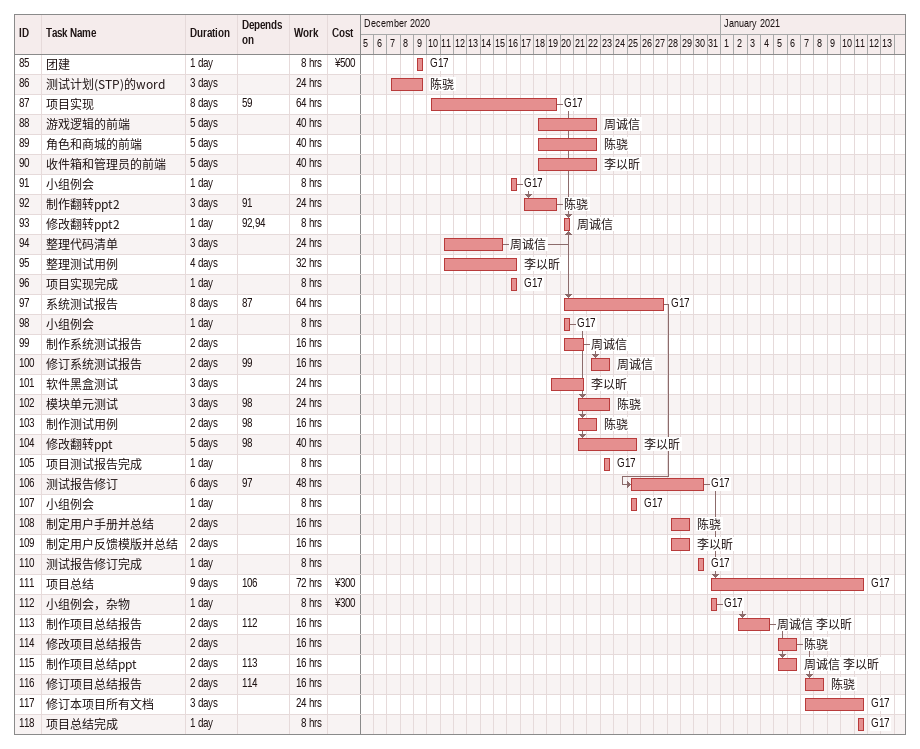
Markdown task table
| ID | Task | Duration | Start | Finish | Predecessors | Resources | Work (h) | Cost (¥) |
|---|---|---|---|---|---|---|---|---|
| 85 | 团建 | 1d | 2020-12-09 | 2020-12-09 |  | G17 | 8 | 500 |
| 86 | 测试计划(STP)的word | 3d | 2020-12-07 | 2020-12-09 |  | 陈骁 | 24 |  |
| 87 | 项目实现 | 8d | 2020-12-10 | 2020-12-19 | 59 | G17 | 64 |  |
| 88 | 游戏逻辑的前端 | 5d | 2020-12-18 | 2020-12-22 |  | 周诚信 | 40 |  |
| 89 | 角色和商城的前端 | 5d | 2020-12-18 | 2020-12-22 |  | 陈骁 | 40 |  |
| 90 | 收件箱和管理员的前端 | 5d | 2020-12-18 | 2020-12-22 |  | 李以昕 | 40 |  |
| 91 | 小组例会 | 1d | 2020-12-16 | 2020-12-16 |  | G17 | 8 |  |
| 92 | 制作翻转ppt2 | 3d | 2020-12-17 | 2020-12-19 | 91 | 陈骁 | 24 |  |
| 93 | 修改翻转ppt2 | 1d | 2020-12-20 | 2020-12-20 | 92, 94 | 周诚信 | 8 |  |
| 94 | 整理代码清单 | 3d | 2020-12-11 | 2020-12-15 |  | 周诚信 | 24 |  |
| 95 | 整理测试用例 | 4d | 2020-12-11 | 2020-12-16 |  | 李以昕 | 32 |  |
| 96 | 项目实现完成 | 1d | 2020-12-16 | 2020-12-16 |  | G17 | 8 |  |
| 97 | 系统测试报告 | 8d | 2020-12-20 | 2020-12-27 | 87 | G17 | 64 |  |
| 98 | 小组例会 | 1d | 2020-12-20 | 2020-12-20 |  | G17 | 8 |  |
| 99 | 制作系统测试报告 | 2d | 2020-12-20 | 2020-12-21 |  | 周诚信 | 16 |  |
| 100 | 修订系统测试报告 | 2d | 2020-12-22 | 2020-12-23 | 99 | 周诚信 | 16 |  |
| 101 | 软件黑盒测试 | 3d | 2020-12-19 | 2020-12-21 |  | 李以昕 | 24 |  |
| 102 | 模块单元测试 | 3d | 2020-12-21 | 2020-12-23 | 98 | 陈骁 | 24 |  |
| 103 | 制作测试用例 | 2d | 2020-12-21 | 2020-12-22 | 98 | 陈骁 | 16 |  |
| 104 | 修改翻转ppt | 5d | 2020-12-21 | 2020-12-25 | 98 | 李以昕 | 40 |  |
| 105 | 项目测试报告完成 | 1d | 2020-12-23 | 2020-12-23 |  | G17 | 8 |  |
| 106 | 测试报告修订 | 6d | 2020-12-25 | 2020-12-30 | 97 | G17 | 48 |  |
| 107 | 小组例会 | 1d | 2020-12-25 | 2020-12-25 |  | G17 | 8 |  |
| 108 | 制定用户手册并总结 | 2d | 2020-12-28 | 2020-12-29 |  | 陈骁 | 16 |  |
| 109 | 制定用户反馈模版并总结 | 2d | 2020-12-28 | 2020-12-29 |  | 李以昕 | 16 |  |
| 110 | 测试报告修订完成 | 1d | 2020-12-30 | 2020-12-30 |  | G17 | 8 |  |
| 111 | 项目总结 | 9d | 2020-12-31 | 2021-01-11 | 106 | G17 | 72 | 300 |
| 112 | 小组例会，杂物 | 1d | 2020-12-31 | 2020-12-31 |  | G17 | 8 | 300 |
| 113 | 制作项目总结报告 | 2d | 2021-01-02 | 2021-01-04 | 112 | 周诚信 李以昕 | 16 |  |
| 114 | 修改项目总结报告 | 2d | 2021-01-05 | 2021-01-06 |  | 陈骁 | 16 |  |
| 115 | 制作项目总结ppt | 2d | 2021-01-05 | 2021-01-06 | 113 | 周诚信 李以昕 | 16 |  |
| 116 | 修订项目总结报告 | 2d | 2021-01-07 | 2021-01-08 | 114 | 陈骁 | 16 |  |
| 117 | 修订本项目所有文档 | 3d | 2021-01-07 | 2021-01-11 |  | G17 | 24 |  |
| 118 | 项目总结完成 | 1d | 2021-01-11 | 2021-01-11 |  | G17 | 8 |  |
